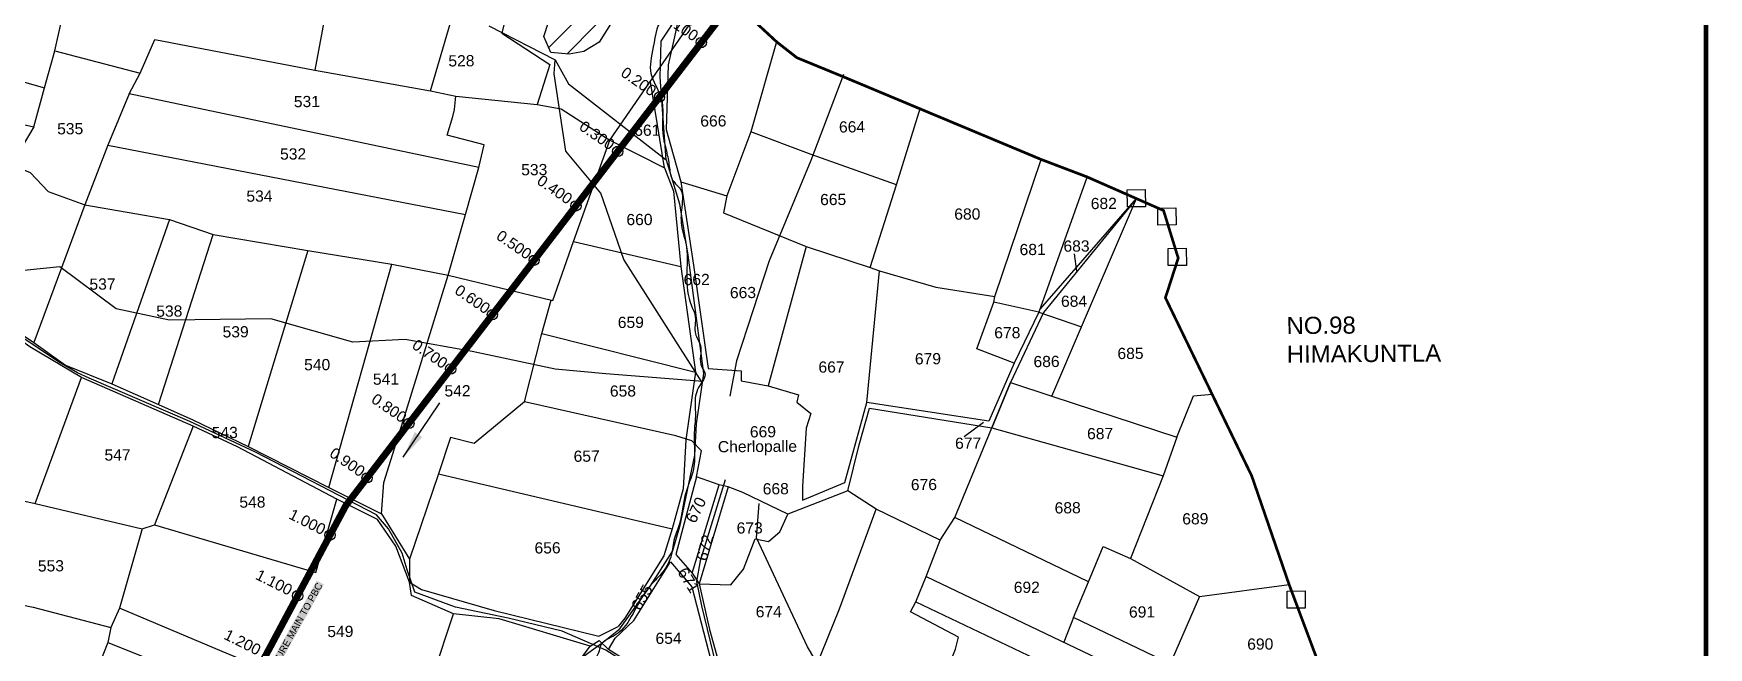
# Model space of a CAD drawing. Header units: inches. Extents: x 183472 to 190380, y 1608658 to 1615701.
# Drawn here: x 187938 to 190380, y 1612582 to 1613477 of the extents above; entities that cross this region are included whole.
import ezdxf
from ezdxf.enums import TextEntityAlignment as Align

# ---------------------------------------------------------------- set-up
doc = ezdxf.new("R2010")
doc.units = ezdxf.units.IN
doc.header["$LTSCALE"] = 15
doc.header["$MEASUREMENT"] = 0
doc.header["$PDMODE"] = 32
doc.header["$PDSIZE"] = 15
for name, color, linetype in [('BOUNDRY', 5, 'Continuous'), ('CHANAGE', 1, 'Continuous'), ('PAPER SIZE', 5, 'Continuous'), ('PLOT', 7, 'Continuous'), ('PLOT NO', 7, 'Continuous'), ('ROADS', 1, 'Continuous'), ('STREAM', 4, 'Continuous'), ('STRUCTURE', 5, 'Continuous'), ('text2', 7, 'Continuous'), ('VILLAGE BOUNDRY STONE', 1, 'Continuous')]:
    doc.layers.add(name, color=color, linetype=linetype)
doc.styles.get("Standard").update_dxf_attribs({"font": 'arial.ttf'})
doc.dimstyles.get("Standard").update_dxf_attribs({"dimtxt": 0.18, "dimasz": 0.18, "dimexe": 0.18, "dimexo": 0.0625, "dimgap": 0.09, "dimtad": 0, "dimtih": 1, "dimtoh": 1, "dimdec": 4, "dimzin": 0, "dimdsep": 46, "dimtxsty": 'Standard', "dimcen": 0.09, "dimadec": 0, "dimazin": 0, "dimtfac": 1, "dimtdec": 4, "dimtofl": 0, "dimtmove": 0, "dimatfit": 3, "dimfxl": 1, "dimtolj": 1, "dimtzin": 0, "dimarcsym": 0})

msp = doc.modelspace()

# ---------------------------------------------------------------- hatches: boundary and pattern name
at = {"layer": 'STREAM'}
h = msp.add_hatch(dxfattribs=at)
h.set_pattern_fill('ANSI31', color=256, scale=204.149958, angle=0.441)
h.set_pattern_definition([(45.441, (185479.772, 1609106.315), (-18.18282, 17.90506), [])])
h.paths.add_polyline_path([(188803.9, 1613538.3), (188780.6, 1613548.1), (188761.5, 1613548), (188731.1, 1613545.7), (188710, 1613532.7), (188694.6, 1613512.8), (188681.4, 1613472.6), (188691.6, 1613449.1), (188718.6, 1613446.9), (188740.1, 1613450.9), (188762.2, 1613464.2), (188787.1, 1613503.9)])
h.paths.add_polyline_path([(188703.9, 1613482.5), (188750.3, 1613482.9), (188750.1, 1613507.9), (188703.7, 1613507.5)], flags=24)

# ---------------------------------------------------------------- linework, layer by layer
at = {"layer": 'BOUNDRY', "const_width": 4}
msp.add_lwpolyline([(188984.6, 1613498.5), (189021, 1613464.8), (189050.5, 1613441.7), (189117.5, 1613414.2), (189406.5, 1613293.4), (189473.1, 1613268.1), (189585.1, 1613218.9), (189606.5, 1613149.5), (189587.8, 1613091.7), (189655.9, 1612951.1), (189713.6, 1612832.1), (189768.2, 1612673.5), (189840.7, 1612479.8)], dxfattribs=at)
at = {"layer": 'PLOT'}
for points in [[(188516.5, 1613393.5), (188558.1, 1613536.1), (188625.4, 1613649.3)], [(188418.1, 1613573.2), (188558.1, 1613536.1), (188600.1, 1613521.4), (188628.7, 1613510.8), (188620.3, 1613477.3), (188690.5, 1613431.9), (188671.7, 1613373.5)], [(187722.5, 1613463.5), (187953.4, 1613398), (187968.7, 1613451.5), (187994.5, 1613567.6)], [(188373.1, 1613559.7), (188347.5, 1613423.6)], [(188907, 1613514.9), (188878.2, 1613502.4), (188872, 1613472.2), (188863, 1613431.1), (188860, 1613336.9), (188881.3, 1613260.7), (188899.9, 1613139.1), (188921.2, 1612988.6), (188969.3, 1612985), (188969.2, 1612970.6), (189008.8, 1612963.1), (189052.9, 1612950), (189050.3, 1612939.4), (189070.8, 1612923.1), (189064.2, 1612901.6), (189058.7, 1612817), (189058.5, 1612796.6), (189120.5, 1612822.2), (189152.3, 1612938.9), (189170.9, 1613130.9)], [(187968.7, 1613451.5), (188093.2, 1613419.2), (188114.5, 1613468), (188347.5, 1613423.6), (188516.5, 1613393.5), (188553.3, 1613385.4), (188671.7, 1613373.5), (188706.6, 1613367.2), (188777.7, 1613321.5), (188893.6, 1613489), (188923.7, 1613496.6)], [(189021, 1613464.8), (188983.2, 1613333.4), (188948.5, 1613240.1), (188943.6, 1613215.5), (189064.2, 1613166.5), (189157.5, 1613135.9), (189170.9, 1613130.9), (189253.3, 1613107.3), (189339.1, 1613093.4)], [(187528.5, 1613413.9), (187669.3, 1613359.8), (187870.5, 1613283), (187901.1, 1613349), (187938.1, 1613340.8), (187953.4, 1613398)], [(187938.1, 1613340.8), (187921.1, 1613312.2), (187911.6, 1613283.3), (187932.7, 1613274.4), (187958.9, 1613246.4), (188012.2, 1613227.4), (188135.6, 1613205.7), (188199.4, 1613184), (188337.4, 1613160.7), (188459.8, 1613140.9), (188541.9, 1613124.5), (188694.8, 1613087.5), (188724.8, 1613173.8), (188777.7, 1613321.5), (188777.7, 1613321.5), (188857.3, 1613281.3), (188837.2, 1613406.5)], [(188586.6, 1613281.8), (188076.8, 1613389), (188093.2, 1613419.2)], [(188076.8, 1613389), (188046, 1613314.1), (188012.2, 1613227.4)], [(188444.8, 1612776.9), (188448.4, 1612822.5), (188478.8, 1612920.1), (188541.9, 1613124.5), (188567.2, 1613213.1), (188586.6, 1613281.8), (188594.5, 1613314.9), (188540.7, 1613329), (188549, 1613355.9), (188551.4, 1613366.4), (188553.3, 1613385.4)], [(188748.9, 1612584), (188616.3, 1612623.7), (188550.1, 1612630.7), (188488.4, 1612657.6), (188485.5, 1612677.3), (188465.8, 1612729.5), (188438.9, 1612768.6), (188379.6, 1612798.3), (188234.7, 1612874.6), (188170.2, 1612904.5), (188007.6, 1612975.7), (187932, 1613020.4), (187883.2, 1613055.3), (187828.2, 1613090.3), (187749.2, 1613139.5), (187688.4, 1613174.2), (187608.1, 1613226.3), (187471.3, 1613338.1), (187450.2, 1613351.3), (187438.9, 1613362.2)], [(189157.5, 1613135.9), (189195.6, 1613256.3), (189230.7, 1613369)], [(189195.6, 1613256.3), (189071.5, 1613300.5), (188983.2, 1613333.4)], [(187496.8, 1613326.5), (187587.8, 1613250.9), (187642.2, 1613210.4), (187690.5, 1613181.4), (187753.3, 1613145.7), (187797.4, 1613121.4), (187937.9, 1613026.5), (187984.4, 1612993.6), (188051.7, 1612966.2), (188119.9, 1612936.3), (188169.6, 1612913.9), (188250.6, 1612875), (188368.1, 1612815.2), (188444.8, 1612776.9), (188485.6, 1612710.8), (188485.5, 1612677.3), (188503.4, 1612666.4), (188609.1, 1612636), (188761.9, 1612598.2), (188789.9, 1612612.4)], [(188046, 1613314.1), (188567.2, 1613213.1)], [(188857.3, 1613281.3), (188870.6, 1613247.3), (188881.5, 1613137.5), (188902.8, 1612983.1), (188888.6, 1612884.7), (188884.6, 1612813.3), (188868.5, 1612754.9), (188856.5, 1612715.3), (188799.5, 1612624.4), (188789.9, 1612612.4)], [(189403.1, 1613070.6), (189367.1, 1612996.3), (189313.1, 1613017.3), (189337.6, 1613085.4), (189339.1, 1613093.4), (189406.5, 1613293.4)], [(188881.3, 1613260.7), (188948.5, 1613240.1)], [(189473.3, 1613267.1), (189403.1, 1613070.6), (189465.4, 1613049.2)], [(189422.4, 1612948.1), (189465.4, 1613049.2), (189545.7, 1613236.5)], [(188012.2, 1613227.4), (187937.9, 1613026.5)], [(188135.6, 1613205.7), (188051.7, 1612966.2)], [(188119.9, 1612936.3), (188199.4, 1613184)], [(188337.4, 1613160.7), (188250.6, 1612875)], [(188724.8, 1613173.8), (188881.5, 1613137.5)], [(189064.2, 1613166.5), (189008.8, 1612963.1)], [(188368.1, 1612815.2), (188459.8, 1613140.9)], [(189124.9, 1612810), (189037.5, 1612776.1), (188971.6, 1612807.9), (188950.5, 1612816.3), (188937.4, 1612819), (188904, 1612830.8), (188911.6, 1612868.4), (188897.4, 1612882.9), (188874.2, 1612890.6), (188653.6, 1612939.8), (188678.8, 1613039.8), (188692.3, 1613088.1)], [(189403.1, 1613070.6), (189337.6, 1613085.4)], [(188678.8, 1613039.8), (188902.8, 1612983.1)], [(187940.1, 1612791.7), (188007.6, 1612975.7)], [(189010.3, 1612375.7), (189050.9, 1612485.8), (189112.4, 1612638.2), (189166.1, 1612783.3), (189124.9, 1612810), (189141.1, 1612877.1), (189156.6, 1612930.9), (189334.5, 1612902), (189361.9, 1612968), (189422.4, 1612948.1), (189604.5, 1612888.5), (189629, 1612948.7), (189655.9, 1612951.1)], [(188653.6, 1612939.8), (188580.2, 1612879.2), (188545.4, 1612887.8), (188528, 1612835.2)], [(188170.2, 1612904.5), (188114, 1612760.7)], [(189259.5, 1612738.1), (189280.7, 1612771.6), (189334.5, 1612902)], [(189334.5, 1612902), (189584.3, 1612832.3)], [(189604.5, 1612888.5), (189584.3, 1612832.3), (189536.9, 1612711.6), (189637.3, 1612656), (189768.2, 1612673.5)], [(188528, 1612835.2), (188485.6, 1612710.8)], [(188528, 1612835.2), (188868.5, 1612754.9)], [(188904, 1612830.8), (188874.2, 1612717.2)], [(188897.7, 1612690.4), (188937.4, 1612819)], [(188950.5, 1612816.3), (188907.8, 1612674.7)], [(187763.4, 1612582.6), (187785.7, 1612594.9), (187804.7, 1612632.6), (187828.9, 1612674.8), (187855.7, 1612745), (187876.3, 1612806), (187940.1, 1612791.7), (188095.8, 1612754.8), (188114, 1612760.7), (188349.3, 1612691.4), (188379.6, 1612798.3)], [(188907.8, 1612674.7), (188954.1, 1612673), (188972.6, 1612696), (188989.7, 1612740.3), (189009.1, 1612736.6), (189025.7, 1612750.3), (189030.6, 1612761.2), (189037.5, 1612776.1)], [(189158.3, 1612253), (189210.1, 1612379.6), (189225.6, 1612420.2), (189235.8, 1612455), (189251.3, 1612496.6), (189266.3, 1612540.1), (189281.7, 1612579.6), (189286.3, 1612597), (189216.1, 1612633.7), (189223.9, 1612648.5), (189238.8, 1612685.4), (189259.5, 1612738.1), (189166.1, 1612783.3)], [(189475.7, 1612677.7), (189280.7, 1612771.6)], [(188095.8, 1612754.8), (188063.1, 1612639), (188050.2, 1612610.8), (188045.8, 1612589.1), (188014.5, 1612509.1), (187954.6, 1612357.3), (187932.2, 1612296.7), (187893.9, 1612202.4)], [(189637.3, 1612656), (189594.9, 1612557.8), (189454, 1612625.5), (189475.7, 1612677.7), (189496.9, 1612729), (189536.9, 1612711.6)], [(189650, 1611955.3), (189641.8, 1611956.9), (189553.1, 1612007.9), (189440.9, 1612072.9), (189388.5, 1612104.9), (189269.8, 1612181.8), (189178.1, 1612239), (189158.3, 1612253), (189086.3, 1612299), (189003, 1612383.8), (188965.7, 1612423.6), (188943.4, 1612448.6), (188881.5, 1612512.3), (188775.8, 1612579), (188785.4, 1612595.5), (188813, 1612621.4), (188866.4, 1612706.8), (188897.4, 1612670.5), (188952.3, 1612458.6), (188965.7, 1612423.6)], [(188874.2, 1612717.2), (188897.7, 1612690.4), (188907.8, 1612674.7), (188923.3, 1612608)], [(187828.9, 1612674.8), (187892.5, 1612649.7), (187937.1, 1612640.4), (188050.2, 1612610.8)], [(189238.8, 1612685.4), (189478, 1612571.1), (189842, 1612397.5)], [(189223.9, 1612648.5), (189622.1, 1612459.1), (189838, 1612354.2)], [(188536, 1612441.3), (188212.6, 1612576), (188063.1, 1612639)], [(188566.8, 1612459.4), (188520.3, 1612541.7), (188550.1, 1612630.7)], [(189454, 1612625.5), (189439.6, 1612589.5)], [(188923.3, 1612608), (188978.1, 1612411)], [(188045.8, 1612589.1), (188315.2, 1612481.7), (188485.3, 1612412.2)], [(188426.6, 1612374.3), (188485.3, 1612412.2), (188536, 1612441.3), (188566.8, 1612459.4), (188665.7, 1612504), (188727.1, 1612554), (188748.9, 1612584), (188762, 1612591.9), (188775.8, 1612579)]]:
    msp.add_lwpolyline(points, dxfattribs=at)
at = {"layer": 'ROADS'}
for points in [[(188601.5, 1613488.1), (188698, 1613438.5), (188717.5, 1613403.5), (188860, 1613292.8), (188851.3, 1613413.5), (188852.6, 1613465.8), (188868, 1613489.1)], [(188912.3, 1612968.1), (188798.3, 1613147.6), (188764.8, 1613244.1), (188713.6, 1613305.6), (188696.6, 1613418.1), (188698, 1613438.5)], [(189118.6, 1613417.4), (189070.9, 1613291.7), (189010, 1613145.5), (188962.4, 1612999.9), (188952.7, 1612948.2)], [(188860, 1613292.8), (188879.4, 1613228.7), (188891.7, 1613153.9), (188914.4, 1612981.3), (188903.6, 1612908.1), (188901.3, 1612862.4), (188879.2, 1612757.6), (188869.3, 1612722.8), (188836.5, 1612671.9), (188790.3, 1612607.1), (188768.6, 1612589.8), (188740.4, 1612569.1), (188702.7, 1612525.4), (188666.8, 1612499.3), (188577.7, 1612458.2), (188537.5, 1612435.6)], [(189405.9, 1613075.4), (189545.7, 1613236.2), (189410.3, 1613070)], [(188913.5, 1612969.6), (188771.9, 1612981), (188698.2, 1612987.4), (188577.1, 1613013.2), (188479.5, 1613030.7), (188403, 1613027), (188283.6, 1613060.8), (188136, 1613059.2), (188058.1, 1613075.6), (187976.1, 1613136.6), (187837.6, 1613122.5), (187770, 1613128.8)], [(189403.1, 1613070.6), (189367.1, 1612996.3), (189330.6, 1612911.9), (189152.3, 1612938.9)], [(189410.3, 1613070), (189361.9, 1612968), (189334.5, 1612902)], [(189657.4, 1611940.6), (189390, 1612099.4), (189260.9, 1612181.2), (189174.6, 1612234.7), (189081.9, 1612296.2), (188984.3, 1612399.4), (188965.9, 1612416.6), (188879.7, 1612509.4), (188772, 1612577.8), (188708.1, 1612605.5), (188629.7, 1612624.6), (188552.9, 1612640.7), (188493.7, 1612662.3), (188482.1, 1612695.2), (188475, 1612719.4), (188454.9, 1612754.7), (188437.8, 1612775.3), (188261.1, 1612866.4), (188165.6, 1612911.1), (188018.7, 1612974.5), (188001.9, 1612982.5), (187974.2, 1612998.2), (187884.6, 1613057.9)], [(188946.1, 1612826.3), (188909.5, 1612708.4), (188904, 1612678), (188911.3, 1612642.6), (188943.8, 1612508.7)], [(189480.7, 1611575.4), (189424.7, 1611620.7), (189368.8, 1611718.5), (189387.5, 1611786.1), (189361.9, 1611831.2), (189338.9, 1611920.1), (189322.7, 1611943.1), (189276.6, 1612070.6), (189261.6, 1612174.5), (189216.9, 1612308.5), (189189.6, 1612375.4), (189065.8, 1612582.8), (188991.7, 1612741.8), (188995.7, 1612791.9)]]:
    msp.add_lwpolyline(points, dxfattribs=at)
at = {"layer": 'STREAM'}
msp.add_lwpolyline([(188681.4, 1613472.6), (188694.6, 1613512.8), (188710, 1613532.7), (188731.1, 1613545.7), (188761.5, 1613548), (188780.6, 1613548.1), (188803.9, 1613538.3), (188787.1, 1613503.9), (188762.2, 1613464.2), (188740.1, 1613450.9), (188718.6, 1613446.9), (188691.6, 1613449.1), (188681.4, 1613472.6)], dxfattribs=at)
for points in [[(187376.1, 1613456.4), (187397.5, 1613442.7), (187403.9, 1613431.8), (187416.8, 1613425.6), (187428.9, 1613407), (187444, 1613401.4), (187466, 1613381.9), (187479.7, 1613382), (187497.3, 1613406.1), (187501.6, 1613415.5), (187516.5, 1613427.6), (187528.9, 1613454.5), (187542.2, 1613474.6), (187566.1, 1613489.3), (187577.7, 1613512.6), (187600.2, 1613531.3), (187610.9, 1613557.6), (187640.1, 1613576), (187661.4, 1613605.7), (187690.3, 1613622.8), (187704.2, 1613631.4), (187689.8, 1613648.2), (187688.6, 1613659.4), (187703.6, 1613670.4), (187721.6, 1613678.8), (187726.7, 1613691.6), (187746.1, 1613698), (187759.9, 1613711.5), (187783.5, 1613700.7), (187796.1, 1613691.8), (187814.4, 1613701.5), (187828.7, 1613719.7), (187849.7, 1613724.2), (187863.2, 1613744), (187877.8, 1613772.5), (187884.6, 1613810.5), (187888.8, 1613825.6), (187906.8, 1613840.3), (187924.6, 1613878.1), (187933.1, 1613911.3), (187965.6, 1613939.9), (187969.2, 1613977.2), (187994.6, 1614011), (188005.7, 1614036.2), (188009.6, 1614056.2)], [(188923.9, 1613517.5), (188875.6, 1613493.6), (188857.8, 1613497.1), (188841.2, 1613457.6), (188837.6, 1613418.8), (188852.4, 1613383.6), (188855, 1613331.7), (188861, 1613302.5), (188864.8, 1613280.8), (188869.8, 1613262.7), (188880.5, 1613250.4), (188882.1, 1613219.4), (188882.3, 1613197.6), (188889.6, 1613164.9), (188889.9, 1613124.7), (188896.9, 1613080), (188902.4, 1613064.1), (188902.6, 1613039.3), (188909.8, 1613022.5), (188911.8, 1612990.6), (188916.3, 1612982.6), (188907.2, 1612960.8), (188902, 1612936), (188902.6, 1612921.1), (188901, 1612898.9), (188901.2, 1612871.4), (188899.7, 1612842.1), (188888, 1612805.7), (188879.4, 1612762.2), (188871.2, 1612738), (188866.5, 1612713.5), (188852.5, 1612689.1), (188836.2, 1612671.2), (188811.6, 1612631.6), (188786.2, 1612600.3), (188764.1, 1612584.2), (188761.4, 1612574.3), (188724.4, 1612545.6), (188722, 1612507.9), (188720.1, 1612475.1), (188723.4, 1612441.4), (188730.2, 1612422.4), (188734.4, 1612399), (188736, 1612371.6), (188728.3, 1612332.1), (188724.6, 1612286.9), (188714.2, 1612256.7), (188702.1, 1612213.4), (188686.4, 1612179.6), (188676.1, 1612129.8), (188681.2, 1612110.8), (188687.1, 1612084.7), (188687.8, 1612060.3), (188693.7, 1612036), (188704.1, 1612007.7), (188729.3, 1611972), (188721.4, 1611949.3), (188721.6, 1611925.6), (188712.6, 1611882.1), (188700.1, 1611846), (188685.1, 1611824.7), (188675.6, 1611798.4), (188659.7, 1611784.6), (188648.3, 1611765.7), (188632.5, 1611734.1), (188616.3, 1611710.4), (188604.1, 1611680.2), (188587.9, 1611660.6), (188584.5, 1611631.3), (188569.7, 1611605.9), (188558.7, 1611584.6), (188536.8, 1611552.9), (188504.5, 1611524.1), (188477.2, 1611505.3), (188454.2, 1611490.4), (188409.7, 1611456.4), (188402.8, 1611427.6), (188429.2, 1611401.6), (188434.2, 1611389.2), (188436.7, 1611346.4), (188460.3, 1611331.1), (188466.7, 1611305), (188469.2, 1611275.8), (188480.1, 1611237.7), (188486.9, 1611223.6), (188480.2, 1611166.1), (188480.9, 1611136.4), (188485.1, 1611105)]]:
    msp.add_spline(points, degree=3, dxfattribs=at)
at = {"layer": 'text2', "color": 5, "const_width": 7}
msp.add_lwpolyline([(183475.1, 1615267.9), (190376.1, 1615267.9), (190376.1, 1608661.5), (183475.1, 1608661.5)], close=True, dxfattribs=at)
at = {"layer": 'text2', "color": 26, "const_width": 10}
msp.add_lwpolyline([(188123, 1612284), (188393, 1612789), (188972, 1613543)], dxfattribs=at)
at = {"layer": 'text2'}
for p in [(188911.1, 1613463.7), (188850.2, 1613384.4), (188789.3, 1613305.1), (188728.4, 1613225.7), (188667.5, 1613146.4), (188606.6, 1613067.1), (188545.7, 1612987.8), (188484.8, 1612908.5), (188423.9, 1612829.2), (188369.7, 1612745.5), (188322.6, 1612657.3)]:
    msp.add_point(p, dxfattribs=at)
at = {"layer": 'VILLAGE BOUNDRY STONE'}
for points in [[(189532.1, 1613249.2), (189558.5, 1613249.4), (189558.7, 1613224.5), (189532.3, 1613224.3)], [(189576.7, 1613222.5), (189603.1, 1613222.7), (189603.3, 1613197.8), (189576.9, 1613197.6)], [(189591.8, 1613163.7), (189618.2, 1613163.9), (189618.4, 1613138.9), (189592, 1613138.7)], [(189765.2, 1612664.2), (189791.5, 1612664.4), (189791.7, 1612639.4), (189765.4, 1612639.2)]]:
    msp.add_lwpolyline(points, close=True, dxfattribs=at)

# ---------------------------------------------------------------- texts
at = {"layer": 'CHANAGE'}
for s, rotation, p in [('0.100', 325.3875, (188904.3, 1613471.3)), ('0.200', 325.3875, (188842.9, 1613391.1)), ('0.300', 325.3875, (188782.2, 1613312.6)), ('0.400', 325.3875, (188720.6, 1613233.6)), ('0.500', 325.3875, (188661.3, 1613153.2)), ('0.600', 325.3875, (188600.7, 1613073.8)), ('0.700', 325.3875, (188538.6, 1612994)), ('0.800', 325.3875, (188479.1, 1612915.1)), ('0.900', 325.3875, (188418.2, 1612836.3)), ('1.000', 333.2648, (188361.8, 1612752.5)), ('1.100', 333.2648, (188313.3, 1612664.3)), ('1.200', 333.2648, (188267.3, 1612577))]:
    msp.add_text(s, height=16, rotation=rotation, dxfattribs=at).set_placement(p, align=Align.MIDDLE_RIGHT)
at = {"layer": 'PLOT NO'}
for s, height, rotation, p in [('528', 16.33, 0.441, (188561.4, 1613437.2)), ('531', 16.33, 0.441, (188336.1, 1613377.8)), ('666', 16.33, 0.441, (188928.7, 1613349.5)), ('535', 16.33, 0.441, (187991, 1613338.2)), ('661', 16.33, 0.441, (188832.4, 1613336)), ('664', 16.33, 0.441, (189130.9, 1613340.9)), ('532', 16.33, 0.441, (188316, 1613301.4)), ('533', 16.33, 0.441, (188667.6, 1613278.5)), ('534', 16.33, 0.441, (188266.9, 1613240)), ('665', 16.33, 0.441, (189103.4, 1613235)), ('682', 16.33, 0.441, (189498, 1613229.2)), ('660', 16.33, 0.441, (188821, 1613205.8)), ('680', 16.33, 0.441, (189299, 1613213.8)), ('681', 16.33, 0.441, (189394.2, 1613162.1)), ('683', 16.33, 0.441, (189458.2, 1613167.1)), ('537', 16.33, 0.441, (188038.1, 1613111.7)), ('662', 16.33, 0.441, (188904.4, 1613118.3)), ('663', 16.33, 0.441, (188971.9, 1613099.3)), ('684', 16.33, 0.441, (189454.6, 1613086.7)), ('538', 16.33, 0.441, (188135.5, 1613072.3)), ('659', 16.33, 0.441, (188808.4, 1613055.9)), ('539', 16.33, 0.441, (188232.2, 1613042.1)), ('678', 16.33, 0.441, (189357.3, 1613040.8)), ('685', 16.33, 0.441, (189536.9, 1613010.6)), ('540', 16.33, 0.441, (188351.1, 1612994.2)), ('667', 16.33, 0.441, (189101, 1612990.8)), ('679', 16.33, 0.441, (189241.6, 1613002.8)), ('686', 16.33, 0.441, (189414.5, 1612998.8)), ('541', 16.33, 0.441, (188451.4, 1612973.2)), ('542', 16.33, 0.441, (188555.7, 1612956.1)), ('658', 16.33, 0.441, (188796.9, 1612955.8)), ('543', 16.33, 0.441, (188216.4, 1612895.3)), ('669', 16.33, 0.441, (189001, 1612896.4)), ('687', 16.33, 0.441, (189492.6, 1612893.7)), ('547', 16.33, 0.441, (188060, 1612862.6)), ('657', 16.33, 0.441, (188744, 1612860.8)), ('Cherlopalle', 16.332, 0.441, (188993, 1612875)), ('677', 16.33, 0.441, (189300.2, 1612879.7)), ('668', 16.33, 0.441, (189019.7, 1612813.3)), ('676', 16.33, 0.441, (189235.7, 1612819.4)), ('548', 16.33, 0.441, (188256.7, 1612793.9)), ('670', 16.33, 64.0406, (188903.2, 1612782.3)), ('688', 16.33, 0.441, (189445.3, 1612785.5)), ('689', 16.33, 0.441, (189631.4, 1612769.5)), ('672', 16.33, 74.9357, (188916.1, 1612727.4)), ('673', 16.33, 0.441, (188981.7, 1612756.2)), ('656', 16.33, 0.441, (188687, 1612727.1)), ('553', 16.33, 0.441, (187962.9, 1612700.9)), ('671', 16.33, 301.6109, (188892.7, 1612680)), ('655', 16.33, 60.1006, (188824.5, 1612655)), ('692', 16.33, 0.441, (189385.7, 1612669.6)), ('674', 16.33, 0.441, (189009.5, 1612634.1)), ('691', 16.33, 0.441, (189553.7, 1612633.7)), ('549', 16.33, 0.441, (188384.9, 1612605.3)), ('654', 16.33, 0.441, (188863.4, 1612595.3)), ('690', 16.33, 0.441, (189726.1, 1612586.9))]:
    msp.add_text(s, height=height, rotation=rotation, dxfattribs=at).set_placement(p, align=Align.MIDDLE_CENTER)
at = {"layer": 'STRUCTURE', "color": 5, "insert": (188266.9, 1612527.7), "char_height": 10, "width": 172.209, "attachment_point": 1, "rotation": 60.818, "bg_fill": 1, "box_fill_scale": 1.1, "bg_fill_color": 7, "bg_fill_true_color": 16777215, "bg_fill_transparency": 0}
msp.add_mtext('PRESSURE MAIN TO PBC', dxfattribs=at)
at = {"layer": 'text2', "color": 1, "insert": (189764.3, 1613063.7), "char_height": 25, "width": 210.533, "attachment_point": 1, "rotation": 0.441}
msp.add_mtext('NO.98 HIMAKUNTLA', dxfattribs=at)

# ---------------------------------------------------------------- leaders
at = {"layer": 'PAPER SIZE'}
msp.add_leader([(188476.6, 1612859.1), (188529.7, 1612938.7)], dimstyle='Standard', override={"dimasz": 40, "dimgap": 0.09, "dimtad": 0, "dimtfill": 2, "dimtfillclr": 5}, dxfattribs=at)
at = {"layer": 'ROADS'}
for points in [[(189458.9, 1613130.6), (189455.4, 1613155.7)], [(189322.6, 1612909.8), (189294.4, 1612889)]]:
    msp.add_leader(points, dimstyle='Standard', override={"dimgap": 0.09, "dimtad": 0, "dimzin": 2}, dxfattribs=at)

doc.saveas('drawing.dxf')
